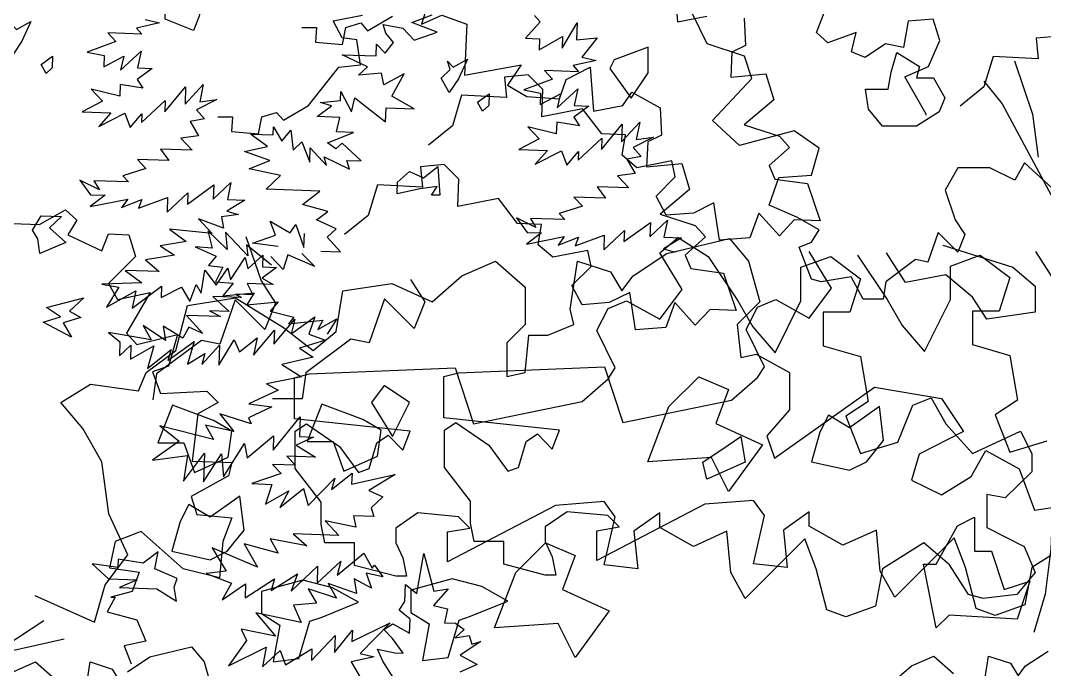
# Model space of a CAD drawing. Header units: inches. Extents: x -11 to 128, y 7 to 56.
# Drawn here: x 64.7504 to 65.1789, y 22.3864 to 22.6578 of the extents above; entities that cross this region are included whole.
import ezdxf

# ---------------------------------------------------------------- set-up
doc = ezdxf.new("R2010")
doc.units = ezdxf.units.IN
doc.header["$MEASUREMENT"] = 0
doc.layers.add('CAY', color=94, linetype='Continuous')
doc.layers.add('CAY-3', color=61, linetype='Continuous')
picture_1 = doc.add_image_def('image1.jpg', size_in_pixel=(1680, 1093))

# ---------------------------------------------------------------- blocks, each defined once
blk = doc.blocks.new('A$C76451831')
at = {"layer": 'CAY'}
for p, q in [((2426.57, 1879.34), (2445.4, 1886.39)), ((2540.99, 1885.77), (2546.23, 1880.15)), ((2402.2, 1869.31), (2399.77, 1877.55)), ((2399.77, 1877.55), (2418.24, 1874.19)), ((2418.24, 1874.19), (2428.72, 1862.94)), ((2450.28, 1870.35), (2426.57, 1879.34)), ((2546.23, 1880.15), (2532.55, 1864.76)), ((2566.67, 1855.41), (2580.63, 1878.94)), ((2580.63, 1878.94), (2580.08, 1863.1)), ((2409.61, 1860.89), (2402.2, 1869.31)), ((2428.72, 1862.94), (2450.28, 1870.35)), ((2532.55, 1864.76), (2545.68, 1864.3)), ((2545.31, 1853.88), (2567.05, 1866.27)), ((2545.68, 1864.3), (2545.31, 1853.88)), ((2567.05, 1866.27), (2566.67, 1855.41)), ((2580.08, 1863.1), (2599.18, 1865.15)), ((2599.18, 1865.15), (2584.95, 1847.06)), ((2393.31, 1848.31), (2393.69, 1859.18)), ((2393.69, 1859.18), (2401.56, 1850.74)), ((2401.56, 1850.74), (2409.61, 1860.89)), ((2361.63, 1849.42), (2393.31, 1848.31)), ((2385.26, 1838.17), (2361.63, 1849.42)), ((2598.44, 1843.87), (2576.97, 1839.18)), ((2584.95, 1847.06), (2598.44, 1843.87)), ((2376.83, 1830.3), (2385.26, 1838.17)), ((2581.76, 1833.57), (2550.08, 1834.68)), ((2550.08, 1834.68), (2557.51, 1826.71)), ((2576.97, 1839.18), (2581.76, 1833.57)), ((2398.19, 1832.28), (2376.83, 1830.3)), ((2400.53, 1821.31), (2398.19, 1832.28)), ((2419.46, 1831.53), (2400.53, 1821.31)), ((2407.86, 1810.63), (2419.46, 1831.53)), ((2557.51, 1826.71), (2530.88, 1816.76)), ((2360.15, 1806.86), (2360.43, 1815.01)), ((2360.43, 1815.01), (2370.19, 1796.08)), ((2530.88, 1816.76), (2546.62, 1813.49)), ((2562.01, 1799.81), (2581.21, 1817.72)), ((2581.21, 1817.72), (2577.94, 1801.97)), ((2341.5, 1804.79), (2360.15, 1806.86)), ((2351.81, 1801.71), (2341.5, 1804.79)), ((2370.19, 1796.08), (2373.37, 1809.12)), ((2373.37, 1809.12), (2402.04, 1786.81)), ((2428.75, 1799.02), (2407.86, 1810.63)), ((2546.62, 1813.49), (2546.26, 1803.08)), ((2546.26, 1803.08), (2565.18, 1812.84)), ((2565.18, 1812.84), (2562.01, 1799.81)), ((2338.32, 1791.75), (2351.81, 1801.71)), ((2402.04, 1786.81), (2402.5, 1799.94)), ((2402.5, 1799.94), (2428.75, 1799.02)), ((2591.52, 1801.5), (2577.56, 1791.1)), ((2577.94, 1801.97), (2591.52, 1801.5)), ((2359.59, 1791.01), (2338.32, 1791.75)), ((2356.4, 1777.52), (2359.59, 1791.01)), ((2561.55, 1786.68), (2561.17, 1775.81)), ((2582.72, 1783.22), (2561.55, 1786.68)), ((2577.56, 1791.1), (2582.72, 1783.22)), ((2622.08, 1768.24), (2639.04, 1786.69)), ((2639.04, 1786.69), (2635.75, 1770.49)), ((2297.39, 1774.6), (2297.66, 1782.29)), ((2297.66, 1782.29), (2305.35, 1768.88)), ((2305.35, 1768.88), (2313.86, 1779.01)), ((2313.86, 1779.01), (2315.93, 1760.35)), ((2347.89, 1767.39), (2372.24, 1776.97)), ((2372.24, 1776.97), (2356.4, 1777.52)), ((2561.17, 1775.81), (2534.65, 1782.18)), ((2534.65, 1782.18), (2545.14, 1770.93)), ((2603.25, 1761.19), (2622.65, 1784.54)), ((2622.65, 1784.54), (2622.08, 1768.24)), ((2292.03, 1763.9), (2276.12, 1775.34)), ((2276.12, 1775.34), (2297.39, 1774.6)), ((2315.93, 1760.35), (2323.91, 1768.23)), ((2323.91, 1768.23), (2331.4, 1749.38)), ((2355.85, 1761.67), (2347.89, 1767.39)), ((2361.47, 1766.92), (2355.85, 1761.67)), ((2379.47, 1750.42), (2361.47, 1766.92)), ((2545.14, 1770.93), (2526.22, 1761.16)), ((2581.6, 1751.07), (2603.62, 1771.61)), ((2603.62, 1771.61), (2603.25, 1761.19)), ((2651.69, 1772.65), (2632.77, 1762.88)), ((2635.75, 1770.49), (2651.69, 1772.65)), ((2270.57, 1759.21), (2292.03, 1763.9)), ((2294.29, 1750.68), (2270.57, 1759.21)), ((2331.4, 1749.38), (2331.86, 1762.51)), ((2331.86, 1762.51), (2347.15, 1746.11)), ((2526.22, 1761.16), (2552.92, 1760.23)), ((2552.92, 1760.23), (2541.6, 1747.48)), ((2541.6, 1747.48), (2566.05, 1759.77)), ((2566.05, 1759.77), (2571.02, 1746.45)), ((2571.02, 1746.45), (2581.89, 1759.22)), ((2581.89, 1759.22), (2581.6, 1751.07)), ((2632.77, 1762.88), (2640.18, 1754.46)), ((2275, 1743.19), (2294.29, 1750.68)), ((2347.15, 1746.11), (2344.72, 1754.36)), ((2344.72, 1754.36), (2368.33, 1742.65)), ((2365.9, 1750.9), (2379.47, 1750.42)), ((2368.33, 1742.65), (2365.9, 1750.9)), ((2640.18, 1754.46), (2626.96, 1752.21)), ((2626.96, 1752.21), (2634.64, 1738.79)), ((2304.23, 1736.73), (2275, 1743.19)), ((2634.64, 1738.79), (2618.26, 1736.64)), ((2290.64, 1724.06), (2304.23, 1736.73)), ((2618.26, 1736.64), (2628.74, 1725.4)), ((2340.88, 1722.3), (2290.64, 1724.06)), ((2324.58, 1709.73), (2340.88, 1722.3)), ((2628.74, 1725.4), (2599.32, 1726.42)), ((2599.32, 1726.42), (2607.1, 1715.73)), ((2348.38, 1703.45), (2324.58, 1709.73)), ((2577.68, 1716.75), (2585.55, 1708.32)), ((2607.1, 1715.73), (2577.68, 1716.75)), ((2337.68, 1695.67), (2348.38, 1703.45)), ((2585.55, 1708.32), (2564.01, 1701.36)), ((2564.01, 1701.36), (2569.25, 1695.74)), ((2294.59, 1694.45), (2313.24, 1683.37)), ((2299.57, 1681.13), (2294.59, 1694.45)), ((2313.24, 1683.37), (2318.5, 1691.35)), ((2318.5, 1691.35), (2325.91, 1669.79)), ((2355.97, 1687.32), (2337.68, 1695.67)), ((2523.99, 1697.32), (2533.94, 1683.83)), ((2542.26, 1688.52), (2523.99, 1697.32)), ((2569.25, 1695.74), (2537.11, 1696.86)), ((2537.11, 1696.86), (2542.26, 1688.52)), ((2624.27, 1675.23), (2648.9, 1692.96)), ((2648.45, 1679.83), (2664.84, 1695.12)), ((2648.9, 1692.96), (2648.45, 1679.83)), ((2664.84, 1695.12), (2661.57, 1679.37)), ((2236.31, 1685.23), (2240.6, 1669.26)), ((2254.38, 1667.88), (2236.31, 1685.23)), ((2252.8, 1684.11), (2254.38, 1667.88)), ((2273.61, 1662.02), (2252.8, 1684.11)), ((2278.01, 1673.72), (2299.57, 1681.13)), ((2325.91, 1669.79), (2326.36, 1682.92)), ((2347.54, 1679.46), (2355.97, 1687.32)), ((2547.52, 1683.35), (2533.56, 1672.96)), ((2533.56, 1672.96), (2568.69, 1679.89)), ((2533.94, 1683.83), (2547.52, 1683.35)), ((2568.69, 1679.89), (2562.98, 1671.93)), ((2578.82, 1671.38), (2605.9, 1681.31)), ((2605.43, 1667.73), (2624.63, 1685.65)), ((2605.9, 1681.31), (2605.43, 1667.73)), ((2624.63, 1685.65), (2624.27, 1675.23)), ((2224.56, 1670.43), (2244.05, 1661.86)), ((2240.6, 1669.26), (2224.56, 1670.43)), ((2272.6, 1672.39), (2273.61, 1662.02)), ((2295.85, 1653.27), (2272.6, 1672.39)), ((2301.92, 1670.62), (2278.01, 1673.72)), ((2360.21, 1665.87), (2347.54, 1679.46)), ((2562.98, 1671.93), (2581.82, 1679.44)), ((2581.82, 1679.44), (2578.82, 1671.38)), ((2677.86, 1678.8), (2661.19, 1668.5)), ((2661.57, 1679.37), (2677.86, 1678.8)), ((2664.25, 1664.12), (2722.62, 1678.28)), ((2722.62, 1678.28), (2740.31, 1657.04)), ((2244.05, 1661.86), (2237.18, 1653)), ((2306.71, 1649.32), (2295.06, 1661.39)), ((2310.84, 1662.93), (2306.71, 1649.32)), ((2336, 1652.18), (2310.84, 1662.93)), ((2323.91, 1664.2), (2336, 1652.18)), ((2341.65, 1666.52), (2360.21, 1665.87)), ((2633, 1643.47), (2664.25, 1664.12)), ((2661.19, 1668.5), (2671.96, 1665.41)), ((2237.18, 1653), (2250.52, 1651.57)), ((2250.52, 1651.57), (2243.68, 1637.7)), ((2473.21, 1643.47), (2504.46, 1657.04)), ((2504.46, 1657.04), (2532.18, 1632.86)), ((2574.04, 1612.21), (2581.11, 1657.04)), ((2581.11, 1657.04), (2611.77, 1647.01)), ((2740.31, 1657.04), (2750.93, 1619.29)), ((2445.5, 1619.29), (2473.21, 1643.47)), ((2611.77, 1647.01), (2622.39, 1629.32)), ((2622.39, 1629.32), (2633, 1643.47)), ((2243.68, 1637.7), (2260.17, 1636.58)), ((2260.17, 1636.58), (2250.41, 1624.7)), ((2362.36, 1629.32), (2407.77, 1636.4)), ((2407.77, 1636.4), (2445.5, 1619.29)), ((2532.18, 1632.86), (2532.18, 1598.05)), ((2217.32, 1615.75), (2262.13, 1622.83)), ((2250.41, 1624.7), (2279.71, 1627.56)), ((2262.13, 1622.83), (2306.94, 1595.11)), ((2279.71, 1627.56), (2272.61, 1616.4)), ((2355.88, 1591.57), (2362.36, 1629.32)), ((2206.7, 1573.87), (2217.32, 1615.75)), ((2272.61, 1616.4), (2301.91, 1619.26)), ((2301.91, 1619.26), (2294.59, 1610.35)), ((2750.93, 1619.29), (2729.7, 1598.05)), ((2294.59, 1610.35), (2316.52, 1604.76)), ((2316.52, 1604.76), (2311.64, 1598.82)), ((2577.58, 1598.05), (2574.04, 1612.21)), ((2306.94, 1595.11), (2334.65, 1573.87)), ((2311.64, 1598.82), (2343.64, 1601.95)), ((2339.03, 1593.3), (2356.71, 1603.22)), ((2343.64, 1601.95), (2339.03, 1593.3)), ((2356.71, 1603.22), (2347.62, 1589.13)), ((2532.18, 1598.05), (2515.08, 1580.95)), ((2553.4, 1588.03), (2577.58, 1598.05)), ((2729.7, 1598.05), (2733.24, 1567.38)), ((2334.65, 1573.87), (2355.88, 1591.57)), ((2532.18, 1553.22), (2535.71, 1588.03)), ((2535.71, 1588.03), (2553.4, 1588.03)), ((2515.08, 1580.95), (2515.08, 1549.69)), ((2178.99, 1553.22), (2206.7, 1573.87)), ((2733.24, 1567.38), (2747.39, 1570.33)), ((2747.39, 1570.33), (2778.64, 1553.22)), ((2171.92, 1536.12), (2178.99, 1553.22)), ((2515.08, 1549.69), (2532.18, 1553.22)), ((2778.64, 1553.22), (2778.64, 1518.42)), ((2099.39, 1525.5), (2127.11, 1542.61)), ((2127.11, 1542.61), (2171.92, 1536.12)), ((2764.49, 1473.59), (2857.65, 1539.66)), ((2857.65, 1539.66), (2920.15, 1529.04)), ((2920.15, 1529.04), (2940.78, 1498.37)), ((2120.03, 1501.32), (2099.39, 1525.5)), ((2778.64, 1518.42), (2757.41, 1494.24)), ((2137.72, 1470.05), (2120.03, 1501.32)), ((2757.41, 1494.24), (2764.49, 1473.59)), ((2940.78, 1498.37), (2899.51, 1477.13)), ((2947.86, 1456.49), (2961.42, 1480.67)), ((2961.42, 1480.67), (2992.67, 1463.57)), ((2144.2, 1421.69), (2137.72, 1470.05)), ((2899.51, 1477.13), (2892.43, 1452.95)), ((2992.67, 1463.57), (3006.82, 1425.22)), ((2892.43, 1452.95), (2920.15, 1439.38)), ((2920.15, 1439.38), (2947.86, 1456.49)), ((3006.82, 1425.22), (3055.17, 1432.3)), ((2161.89, 1383.34), (2144.2, 1421.69)), ((2140.67, 1355.62), (2161.89, 1383.34)), ((2130.64, 1320.82), (2140.67, 1355.62)), ((2075.22, 1345.59), (2130.64, 1320.82)), ((5942.98, 1269.38), (5949.73, 1306.77)), ((5949.73, 1306.77), (5958.92, 1271.55)), ((5931.85, 1262.06), (5932.41, 1277.91)), ((5932.41, 1277.91), (5942.98, 1269.38)), ((5972.14, 1273.8), (5958.46, 1258.41)), ((5958.92, 1271.55), (5972.14, 1273.8)), ((5926.59, 1254.09), (5931.85, 1262.06)), ((5936.72, 1245.57), (5926.59, 1254.09)), ((5958.46, 1258.41), (5971.49, 1255.24)), ((5971.49, 1255.24), (5968.77, 1242.19)), ((5912.36, 1236), (5920.7, 1241.15)), ((5920.7, 1241.15), (5936.26, 1232.44)), ((5936.26, 1232.44), (5936.72, 1245.57)), ((5968.77, 1242.19), (5979.18, 1241.82)), ((5979.18, 1241.82), (5987.14, 1236.11)), ((5920.23, 1227.56), (5912.36, 1236)), ((5987.14, 1236.11), (5978.71, 1228.24)), ((5930.18, 1214.07), (5920.23, 1227.56)), ((5978.71, 1228.24), (5991.93, 1230.5)), ((6002.6, 1224.69), (5983.58, 1212.2)), ((5991.93, 1230.5), (5994.36, 1222.25)), ((5994.36, 1222.25), (6002.6, 1224.69)), ((5906.28, 1217.62), (5922.48, 1214.34)), ((5911.34, 1206.57), (5906.28, 1217.62)), ((5922.48, 1214.34), (5930.18, 1214.07)), ((5983.58, 1212.2), (5999.14, 1203.5)), ((5921.65, 1190.34), (5911.34, 1206.57)), ((5999.14, 1203.5), (5983.03, 1196.36)), ((5533.78, 868.8), (5547.26, 865.61)), ((5547.26, 865.61), (5525.8, 860.92)), ((5525.8, 860.92), (5530.59, 855.31)), ((5498.9, 856.42), (5506.33, 848.45)), ((5530.59, 855.31), (5498.9, 856.42)), ((5506.33, 848.45), (5479.7, 838.5)), ((5479.7, 838.5), (5495.44, 835.23)), ((5495.44, 835.23), (5495.08, 824.82)), ((5495.08, 824.82), (5514, 834.58)), ((5510.83, 821.55), (5530.03, 839.46)), ((5514, 834.58), (5510.83, 821.55)), ((5530.03, 839.46), (5526.76, 823.71)), ((5540.34, 823.24), (5526.38, 812.84)), ((5526.76, 823.71), (5540.34, 823.24)), ((5526.38, 812.84), (5531.55, 804.96)), ((5509.99, 797.55), (5483.48, 803.92)), ((5483.48, 803.92), (5493.96, 792.67)), ((5510.37, 808.42), (5509.99, 797.55)), ((5531.55, 804.96), (5510.37, 808.42)), ((5552.08, 782.93), (5571.47, 806.28)), ((5570.9, 789.98), (5587.86, 808.43)), ((5571.47, 806.28), (5570.9, 789.98)), ((5587.86, 808.43), (5584.57, 792.23)), ((5493.96, 792.67), (5475.04, 782.9)), ((5530.42, 772.81), (5552.44, 793.35)), ((5552.44, 793.35), (5552.08, 782.93)), ((5600.51, 794.39), (5581.59, 784.62)), ((5584.57, 792.23), (5600.51, 794.39)), ((5475.04, 782.9), (5501.74, 781.97)), ((5581.59, 784.62), (5589, 776.2)), ((5501.74, 781.97), (5490.42, 769.22)), ((5490.42, 769.22), (5514.87, 781.51)), ((5514.87, 781.51), (5519.84, 768.19)), ((5519.84, 768.19), (5530.71, 780.96)), ((5530.71, 780.96), (5530.42, 772.81)), ((5589, 776.2), (5575.78, 773.95)), ((5575.78, 773.95), (5583.47, 760.53)), ((5583.47, 760.53), (5567.08, 758.38)), ((5567.08, 758.38), (5577.56, 747.14)), ((5577.56, 747.14), (5548.14, 748.16)), ((5548.14, 748.16), (5555.93, 737.47)), ((5526.51, 738.49), (5534.37, 730.06)), ((5555.93, 737.47), (5526.51, 738.49)), ((5534.37, 730.06), (5512.83, 723.1)), ((5472.81, 719.06), (5482.76, 705.57)), ((5491.08, 710.26), (5472.81, 719.06)), ((5518.07, 717.48), (5485.93, 718.6)), ((5485.93, 718.6), (5491.08, 710.26)), ((5512.83, 723.1), (5518.07, 717.48)), ((5597.27, 701.57), (5613.66, 716.86)), ((5613.66, 716.86), (5610.39, 701.11)), ((5554.25, 689.47), (5573.45, 707.39)), ((5573.09, 696.97), (5597.73, 714.7)), ((5573.45, 707.39), (5573.09, 696.97)), ((5597.73, 714.7), (5597.27, 701.57)), ((5496.34, 705.09), (5482.38, 694.7)), ((5482.38, 694.7), (5517.52, 701.63)), ((5482.76, 705.57), (5496.34, 705.09)), ((5517.52, 701.63), (5511.8, 693.67)), ((5511.8, 693.67), (5530.64, 701.17)), ((5527.64, 693.12), (5554.72, 703.05)), ((5530.64, 701.17), (5527.64, 693.12)), ((5554.72, 703.05), (5554.25, 689.47)), ((5626.69, 700.54), (5610.01, 690.24)), ((5610.39, 701.11), (5626.69, 700.54)), ((5610.01, 690.24), (5620.78, 687.15)), ((5606.74, 674.49), (5583.48, 683.01)), ((5583.48, 683.01), (5596.14, 669.42)), ((5620.78, 687.15), (5604.85, 684.98)), ((5604.85, 684.98), (5606.74, 674.49)), ((5596.14, 669.42), (5556.41, 673.53)), ((5556.41, 673.53), (5571.87, 662.11)), ((5571.87, 662.11), (5547.71, 657.97)), ((5561, 649.34), (5534.11, 644.84)), ((5547.71, 657.97), (5561, 649.34)), ((5629.44, 636.52), (5643.47, 649.18)), ((5643.47, 649.18), (5643.09, 638.31)), ((5534.11, 644.84), (5546.87, 633.97)), ((5613.22, 626.21), (5627.08, 647.03)), ((5627.08, 647.03), (5629.44, 636.52)), ((5515.19, 635.07), (5530.65, 623.65)), ((5546.87, 633.97), (5515.19, 635.07)), ((5586.05, 614.01), (5589.51, 635.2)), ((5589.51, 635.2), (5599.9, 621.24)), ((5599.9, 621.24), (5610.88, 637.17)), ((5610.88, 637.17), (5613.22, 626.21)), ((5656.22, 637.86), (5642.73, 627.9)), ((5643.09, 638.31), (5656.22, 637.86)), ((5530.65, 623.65), (5493.44, 622.23)), ((5493.44, 622.23), (5509.21, 619.42)), ((5575.36, 606.23), (5581.34, 621.88)), ((5581.34, 621.88), (5586.05, 614.01)), ((5628.96, 622.94), (5634.03, 612.34)), ((5652.95, 622.1), (5628.96, 622.94)), ((5642.73, 627.9), (5652.95, 622.1)), ((5509.21, 619.42), (5497.68, 600.78)), ((5497.68, 600.78), (5524.95, 616.15)), ((5521.67, 599.94), (5549.11, 620.29)), ((5524.95, 616.15), (5521.67, 599.94)), ((5549.11, 620.29), (5548.75, 609.88)), ((5548.75, 609.88), (5567.67, 619.64)), ((5567.67, 619.64), (5575.36, 606.23)), ((5596.82, 610.92), (5612.19, 596.78)), ((5623.52, 609.98), (5596.82, 610.92)), ((5618.19, 612.89), (5623.52, 609.98)), ((5634.03, 612.34), (5618.19, 612.89)), ((5603.87, 592.08), (5572.18, 593.19)), ((5572.18, 593.19), (5587.46, 576.34)), ((5612.19, 596.78), (5593.63, 597.43)), ((5593.63, 597.43), (5603.87, 592.08)), ((5552.79, 569.84), (5531.98, 583.71)), ((5531.98, 583.71), (5539.21, 570.31)), ((5568.73, 572), (5550.53, 583.07)), ((5550.53, 583.07), (5552.79, 569.84)), ((5653.72, 566.32), (5673.11, 589.67)), ((5669.92, 576.18), (5691.77, 591.73)), ((5673.11, 589.67), (5669.92, 576.18)), ((5691.77, 591.73), (5686.22, 575.61)), ((5499.57, 577.14), (5510.15, 568.61)), ((5539.21, 570.31), (5499.57, 577.14)), ((5574.52, 582.23), (5568.73, 572)), ((5587.46, 576.34), (5574.52, 582.23)), ((5634.78, 556.1), (5654.18, 579.45)), ((5654.18, 579.45), (5653.72, 566.32)), ((5686.22, 575.61), (5701.88, 570.07)), ((5510.15, 568.61), (5509.69, 555.48)), ((5509.69, 555.48), (5520.47, 565.53)), ((5520.47, 565.53), (5520.01, 552.4)), ((5520.01, 552.4), (5541.74, 564.79)), ((5541.74, 564.79), (5536.02, 543.68)), ((5554.86, 551.18), (5579.49, 568.91)), ((5579.49, 568.91), (5573.32, 547.82)), ((5586.44, 547.36), (5602.93, 565.37)), ((5602.29, 546.81), (5616.7, 570.33)), ((5602.93, 565.37), (5602.29, 546.81)), ((5616.7, 570.33), (5621.75, 559.27)), ((5621.75, 559.27), (5638.07, 572.3)), ((5638.07, 572.3), (5634.78, 556.1)), ((5701.88, 570.07), (5677.61, 562.76)), ((5536.02, 543.68), (5557.94, 561.5)), ((5557.94, 561.5), (5554.86, 551.18)), ((5573.32, 547.82), (5589.52, 557.68)), ((5589.52, 557.68), (5586.44, 547.36)), ((5690.45, 554.15), (5661.22, 547.47)), ((5677.61, 562.76), (5690.45, 554.15)), ((5661.22, 547.47), (5679.4, 535.95)), ((5679.4, 535.95), (5646.99, 529.38)), ((5683.65, 539.8), (5680.11, 515.62)), ((5646.99, 529.38), (5657.66, 523.56)), ((5657.66, 523.56), (5630.49, 510.91)), ((5680.11, 515.62), (5652.4, 515.62)), ((5651.68, 507.91), (5630.03, 497.78)), ((5630.49, 510.91), (5651.68, 507.91)), ((5632.55, 492.25), (5603.42, 501.43)), ((5603.42, 501.43), (5616.44, 485.11)), ((5630.03, 497.78), (5632.55, 492.25)), ((5652.99, 467.51), (5678.1, 498.82)), ((5678.1, 498.82), (5677.45, 480.26)), ((5597.6, 477.61), (5547.29, 490.25)), ((5547.29, 490.25), (5565.37, 476.01)), ((5589.92, 491.02), (5597.6, 477.61)), ((5616.44, 485.11), (5589.92, 491.02)), ((5628.73, 460.65), (5653.46, 481.1)), ((5653.46, 481.1), (5652.99, 467.51)), ((5690.58, 479.8), (5674.45, 472.2)), ((5677.45, 480.26), (5690.58, 479.8)), ((5565.37, 476.01), (5540.74, 458.29)), ((5606.81, 442.83), (5626.47, 473.88)), ((5626.47, 473.88), (5628.73, 460.65)), ((5674.45, 472.2), (5692.64, 461.14)), ((5540.74, 458.29), (5573.06, 462.6)), ((5569.51, 438.7), (5589, 464.76)), ((5573.06, 462.6), (5569.51, 438.7)), ((5589, 464.76), (5588.07, 438.05)), ((5588.07, 438.05), (5604.84, 464.21)), ((5604.84, 464.21), (5606.81, 442.83)), ((5665.94, 462.08), (5673.8, 453.64)), ((5692.64, 461.14), (5665.94, 462.08)), ((5652.53, 454.38), (5660.39, 445.95)), ((5673.8, 453.64), (5652.53, 454.38)), ((5660.39, 445.95), (5633.33, 436.47)), ((5685.63, 416.05), (5710.54, 441.48)), ((5707.46, 431.16), (5726.57, 446.36)), ((5710.54, 441.48), (5707.46, 431.16)), ((5726.57, 446.36), (5726.2, 435.94)), ((5726.2, 435.94), (5766.85, 444.95)), ((5766.85, 444.95), (5742.31, 429.94)), ((5633.33, 436.47), (5651.88, 435.82)), ((5651.88, 435.82), (5645.8, 417.45)), ((5645.8, 417.45), (5667.53, 429.83)), ((5659.29, 414.25), (5681.21, 432.08)), ((5667.53, 429.83), (5659.29, 414.25)), ((5681.21, 432.08), (5685.63, 416.05)), ((5742.31, 429.94), (5755.24, 424.05)), ((5755.24, 424.05), (5744.47, 414)), ((5744.47, 414), (5746.9, 405.75)), ((5701.45, 401.9), (5714.12, 388.31)), ((5730.24, 395.91), (5701.45, 401.9)), ((5746.9, 405.75), (5727.89, 406.42)), ((5727.89, 406.42), (5730.24, 395.91)), ((5650.11, 385.11), (5657.8, 371.69)), ((5684.32, 378.47), (5650.11, 385.11)), ((5714.12, 388.31), (5671.57, 389.8)), ((5671.57, 389.8), (5684.32, 378.47)), ((5596.34, 376.56), (5609.18, 354.8)), ((5638.32, 358.77), (5596.34, 376.56)), ((5625.93, 380.51), (5638.32, 358.77)), ((5657.8, 371.69), (5625.93, 380.51)), ((5693.98, 343.68), (5715.99, 364.22)), ((5712.82, 351.18), (5737.55, 371.63)), ((5715.99, 364.22), (5712.82, 351.18)), ((5737.55, 371.63), (5745.22, 357.76)), ((5609.18, 354.8), (5590.52, 352.74)), ((5669.71, 336.37), (5694.53, 359.53)), ((5694.53, 359.53), (5693.98, 343.68)), ((5745.22, 357.76), (5747.58, 360.4)), ((5747.58, 360.4), (5755.36, 349.7)), ((5590.52, 352.74), (5614.23, 343.75)), ((5614.23, 343.75), (5605.53, 328.18)), ((5626.89, 330.16), (5654.25, 347.79)), ((5651.15, 337.02), (5675.71, 352.48)), ((5654.25, 347.79), (5651.15, 337.02)), ((5675.71, 352.48), (5669.71, 336.37)), ((5744.58, 339.2), (5728.57, 347.91)), ((5728.57, 347.91), (5730.81, 334.24)), ((5755.36, 349.7), (5739.62, 352.97)), ((5739.62, 352.97), (5744.58, 339.2)), ((5605.53, 328.18), (5627.35, 343.29)), ((5627.35, 343.29), (5626.89, 330.16)), ((5712.08, 329.9), (5685.64, 338.53)), ((5685.64, 338.53), (5693.33, 325.12)), ((5730.81, 334.24), (5704.39, 343.32)), ((5704.39, 343.32), (5712.08, 329.9)), ((5693.33, 325.12), (5671.96, 323.14)), ((5636.83, 316.21), (5655.1, 294.27)), ((5679.1, 307.03), (5636.83, 316.21)), ((5671.96, 323.14), (5679.1, 307.03)), ((5726.53, 289.51), (5762.02, 306.85)), ((5762.02, 306.85), (5734.29, 278.35)), ((5623.15, 300.82), (5628.22, 290.22)), ((5655.1, 294.27), (5623.15, 300.82)), ((5710.31, 279.19), (5726.89, 299.92)), ((5726.89, 299.92), (5726.53, 289.51)), ((5628.22, 290.22), (5611.54, 266.77)), ((5688.75, 271.78), (5710.86, 295.04)), ((5710.86, 295.04), (5710.31, 279.19)), ((5611.54, 266.77), (5646.58, 284.14)), ((5646.58, 284.14), (5643.22, 265.67)), ((5643.22, 265.67), (5659.62, 280.96)), ((5659.62, 280.96), (5664.59, 267.64)), ((5664.59, 267.64), (5689.13, 282.65)), ((5689.13, 282.65), (5688.75, 271.78)), ((5734.29, 278.35), (5747.32, 275.18)), ((5747.32, 275.18), (5725.86, 270.49)), ((5725.86, 270.49), (5733.55, 257.07))]:
    blk.add_line(p, q, dxfattribs=at)
for points in [[(2453.77, 1827.61), (2462.2, 1835.48), (2459.75, 1843.27), (2464.99, 1837.65), (2478.4, 1845.34), (2470.06, 1827.05), (2461.46, 1814.2)], [(2452.67, 1718.4), (2444.98, 1718.67), (2450.24, 1726.64), (2434.31, 1724.48), (2412.84, 1719.79), (2413.22, 1730.66), (2424.45, 1740.69), (2437.38, 1734.8), (2450.89, 1745.21)], [(2424.51, 1525.4), (2400.76, 1541.24), (2388.88, 1525.4), (2408.68, 1493.71)], [(2721.43, 1485.79), (2733.31, 1493.71), (2737.27, 1469.95), (2701.64, 1454.11), (2697.68, 1469.95)], [(2270.12, 1406.58), (2266.16, 1438.27), (2238.45, 1418.46), (2218.65, 1430.34), (2210.73, 1414.5), (2202.82, 1386.78), (2238.45, 1378.86), (2254.28, 1386.78)], [(2935.21, 1410.54), (2951.05, 1418.46), (2951.05, 1386.78), (2966.88, 1386.78), (2978.76, 1351.13), (3002.51, 1359.06), (2990.64, 1323.41), (2927.29, 1327.37), (2915.42, 1315.49), (2903.54, 1374.9), (2915.42, 1374.9)], [(2523.49, 1366.98), (2551.2, 1394.7), (2578.91, 1382.82), (2567.03, 1351.13), (2610.58, 1331.33), (2578.91, 1287.77), (2563.08, 1319.45), (2503.69, 1315.49)], [(5552.38, 869.17), (5552.38, 892.93), (5568.21, 887.65), (5589.33, 900.85), (5584.05, 871.81), (5578.77, 858.61)], [(5402.59, 849.35), (5411.02, 857.22), (5408.57, 865.01), (5413.82, 859.39), (5427.23, 867.08), (5418.88, 848.78), (5410.28, 835.94)], [(5433.75, 664.66), (5428.59, 672.55), (5436.76, 685.87), (5455.77, 685.2), (5444.52, 674.72), (5459.91, 661.03), (5435.54, 651)], [(5441.93, 600.46), (5476.69, 609.67), (5463.11, 597), (5473.78, 591.19), (5457.3, 586.32), (5464.99, 572.91), (5438.74, 586.97), (5454.77, 591.85)], [(5560.63, 340.18), (5563.63, 348.23), (5542.64, 357.13), (5545.91, 372.88), (5531.95, 362.49), (5508.51, 366.03), (5508.25, 358.33), (5484.35, 361.88), (5499.72, 347.75), (5526.42, 346.81), (5509.86, 339.69), (5544.71, 338.47), (5562.89, 326.95)]]:
    blk.add_lwpolyline(points, close=True, dxfattribs=at)
for points in [[(2492.57, 1796.79), (2487.87, 1805.12), (2498.57, 1812.9), (2498.19, 1802.04), (2492.57, 1796.79)], [(5565.98, 1614.19), (5591.29, 1613.13), (5615.55, 1626.84), (5626.1, 1617.35), (5617.66, 1603.64), (5649.3, 1588.87), (5655.63, 1604.69), (5674.61, 1603.64), (5680.94, 1583.6), (5655.63, 1558.29), (5664.07, 1543.52), (5694.65, 1549.85), (5672.5, 1511.88), (5682, 1501.33), (5719.96, 1510.83), (5711.53, 1481.3), (5696.76, 1476.02), (5704.14, 1455.98), (5747.39, 1458.09), (5757.93, 1447.55), (5738.95, 1437), (5733.67, 1392.7), (5770.59, 1391.65), (5767.42, 1378.99), (5732.62, 1360.01), (5737.89, 1343.13), (5770.59, 1339.97), (5762.15, 1317.82), (5758.99, 1284.07), (5725.24, 1292.51), (5686.21, 1327.31), (5661.96, 1317.82), (5656.68, 1293.56), (5684.1, 1289.34), (5677.78, 1271.41), (5657.74, 1266.14), (5661.96, 1266.14), (5654.57, 1252.43), (5682, 1245.05), (5690.43, 1225.01), (5670.39, 1220.79), (5676.72, 1203.91)], [(2054.94, 1274.61), (2075.78, 1283.65), (2094.25, 1267.53)], [(2122.16, 1253.76), (2126.88, 1283.65), (2147.32, 1276.97), (2154.39, 1265.17)], [(2161.47, 1274.61), (2182.3, 1288.37), (2221.22, 1297.81), (2233.01, 1283.65), (2240.09, 1258.48)], [(5595.51, 1243.99), (5547, 1212.35)], [(5614.5, 1227.12), (5549.1, 1212.35)], [(845.32, 697.58), (823.18, 695.47), (825.29, 676.48), (783.1, 678.59), (774.66, 650.12), (752.51, 632.19)], [(5441.39, 818.53), (5436.7, 826.86), (5447.39, 834.64), (5447.01, 823.78), (5441.39, 818.53)], [(720.87, 623.75), (720.87, 624.8), (700.83, 659.61), (722.98, 669.1), (733.53, 693.36), (727.2, 713.4), (704, 711.29), (699.78, 687.03), (682.9, 690.19), (663.92, 677.54), (651.26, 682.81), (655.48, 700.74), (629.11, 691.25), (618.57, 700.74), (634.39, 741.87)], [(803.14, 674.37), (820.01, 624.8), (825.29, 584.73)], [(774.66, 655.39), (791.54, 634.3), (850.6, 524.61), (847.43, 444.45), (842.16, 343.2), (836.89, 219.8), (831.61, 177.62), (821.07, 141.76)]]:
    blk.add_lwpolyline(points, dxfattribs=at)
at = {"layer": 'CAY-3'}
for p, q in [((6173.4, 618.5), (6152.76, 652.71)), ((6197.57, 649.17), (6225.29, 607.88)), ((6284.25, 639.15), (6311.96, 649.17)), ((6311.96, 649.17), (6339.67, 628.53)), ((6381.54, 624.99), (6363.85, 652.71)), ((6284.25, 607.88), (6284.25, 639.15)), ((5780.93, 626.51), (5794.49, 605.87)), ((6339.67, 628.53), (6329.65, 597.26)), ((6152.76, 590.78), (6173.4, 618.5)), ((5756.87, 608.7), (5742.61, 567.53)), ((5766.78, 598.79), (5756.87, 608.7)), ((5794.49, 605.87), (5784.47, 581.1)), ((6104.41, 600.8), (6121.51, 607.88)), ((6121.51, 607.88), (6152.76, 590.78)), ((6225.29, 607.88), (6239.44, 583.7)), ((6260.07, 559.51), (6284.25, 607.88)), ((5784.47, 581.1), (5766.78, 598.79)), ((6093.8, 580.16), (6104.41, 600.8)), ((6304.89, 597.26), (6304.89, 566)), ((6329.65, 597.26), (6304.89, 597.26)), ((6239.44, 583.7), (6260.07, 559.51)), ((6110.9, 545.36), (6093.8, 580.16)), ((5725.51, 571.07), (5683.65, 539.8)), ((5742.61, 567.53), (5725.51, 571.07)), ((6304.89, 566), (6339.67, 555.97)), ((6339.67, 555.97), (6346.75, 514.09)), ((5825.74, 539.8), (5961.93, 545.34)), ((5961.93, 545.34), (5979.03, 493.44)), ((6104.41, 535.33), (6110.9, 545.36)), ((5812.18, 536.27), (5825.74, 539.8)), ((5812.18, 497.92), (5812.18, 536.27)), ((6080.24, 514.09), (6104.41, 535.33)), ((86.67, 510.8), (100.83, 469.51)), ((472.66, 495.71), (489.75, 509.86)), ((489.75, 509.86), (517.47, 492.17)), ((5979.03, 493.44), (6080.24, 514.09)), ((6346.75, 514.09), (6326.11, 500.53)), ((736.22, 502.79), (801.66, 482.14)), ((5920.07, 486.36), (5812.18, 497.92)), ((6326.11, 500.53), (6339.67, 465.73)), ((493.29, 461.49), (472.66, 495.71)), ((517.47, 492.17), (545.18, 450.88)), ((604.14, 482.14), (631.85, 492.17)), ((631.85, 492.17), (659.57, 471.52)), ((701.43, 467.98), (683.74, 495.71)), ((5812.76, 486.36), (5823.37, 493.44)), ((5823.37, 493.44), (5854.03, 472.2)), ((604.14, 450.88), (604.14, 482.14)), ((801.66, 482.14), (822.3, 464.44)), ((5812.76, 451.56), (5812.76, 486.36)), ((5888.82, 475.74), (5899.43, 482.82)), ((5899.43, 482.82), (5912.99, 468.66)), ((5912.99, 468.66), (5920.07, 486.36)), ((100.83, 469.51), (114.39, 448.86)), ((659.57, 471.52), (649.54, 440.26)), ((739.16, 475.06), (701.43, 467.98)), ((763.93, 454.42), (739.16, 475.06)), ((5854.03, 472.2), (5871.72, 448.02)), ((5881.74, 451.56), (5888.82, 475.74)), ((6339.67, 465.73), (6374.46, 476.34)), ((472.66, 433.77), (493.29, 461.49)), ((822.3, 464.44), (822.3, 440.26)), ((76.77, 451.7), (62.5, 410.52)), ((86.67, 441.79), (76.77, 451.7)), ((114.39, 448.86), (104.36, 424.09)), ((424.31, 443.8), (441.41, 450.88)), ((441.41, 450.88), (472.66, 433.77)), ((545.18, 450.88), (559.33, 426.69)), ((579.97, 402.51), (604.14, 450.88)), ((777.49, 433.77), (763.93, 454.42)), ((5836.93, 420.29), (5812.76, 451.56)), ((5871.72, 448.02), (5881.74, 451.56)), ((104.36, 424.09), (86.67, 441.79)), ((413.69, 423.15), (424.31, 443.8)), ((624.78, 440.26), (624.78, 409)), ((649.54, 440.26), (624.78, 440.26)), ((822.3, 440.26), (777.49, 433.77)), ((430.79, 388.35), (413.69, 423.15)), ((559.33, 426.69), (579.97, 402.51)), ((5836.93, 399.65), (5836.93, 420.29)), ((6100.88, 420.9), (6055.48, 417.36)), ((6110.9, 406.74), (6100.88, 420.9)), ((45.4, 414.06), (3.54, 382.8)), ((62.5, 410.52), (45.4, 414.06)), ((6055.48, 417.36), (5954.86, 364.85)), ((624.78, 409), (659.57, 398.97)), ((5927.14, 410.26), (5906.51, 396.11)), ((5964.88, 406.73), (5927.14, 410.26)), ((5975.49, 396.11), (5964.88, 406.73)), ((6100.88, 361.91), (6110.9, 406.74)), ((6152.76, 410.28), (6128.59, 393.17)), ((6152.76, 396.71), (6152.76, 410.28)), ((659.57, 398.97), (666.64, 357.09)), ((5840.47, 382.54), (5836.93, 399.65)), ((5906.51, 396.11), (5906.51, 382.54)), ((5954.86, 392.57), (5975.49, 396.11)), ((5954.86, 364.85), (5954.86, 392.57)), ((6128.59, 393.17), (6132.13, 358.37)), ((6184.01, 379.02), (6152.76, 396.71)), ((6215.26, 393.17), (6184.01, 379.02)), ((6218.8, 354.83), (6215.26, 393.17)), ((3.54, 382.8), (0, 358.62)), ((132.08, 379.26), (145.64, 382.8)), ((145.64, 382.8), (281.82, 388.34)), ((281.82, 388.34), (298.92, 336.43)), ((424.31, 378.32), (430.79, 388.35)), ((5868.18, 382.54), (5840.47, 382.54)), ((5868.18, 361.31), (5868.18, 382.54)), ((5906.51, 382.54), (5912.99, 368.38)), ((6287.79, 386.09), (6263.61, 361.91)), ((6298.4, 358.37), (6287.79, 386.09)), ((6398.63, 382.55), (6360.31, 358.37)), ((132.08, 340.92), (132.08, 379.26)), ((400.13, 357.09), (424.31, 378.32)), ((5912.99, 368.38), (5916.53, 351.28)), ((298.92, 336.43), (400.13, 357.09)), ((666.64, 357.09), (646, 343.52)), ((694.35, 319.34), (708.5, 353.55)), ((708.5, 353.55), (725.6, 360.63)), ((725.6, 360.63), (739.16, 336.44)), ((5906.51, 351.28), (5868.18, 361.31)), ((6132.13, 358.37), (6100.88, 361.91)), ((6232.36, 330.65), (6218.8, 354.83)), ((6263.61, 361.91), (6232.36, 330.65)), ((6308.42, 320.03), (6298.4, 358.37)), ((6360.31, 358.37), (6353.82, 323.57)), ((5916.53, 351.28), (5906.51, 351.28)), ((239.96, 329.35), (132.08, 340.92)), ((132.65, 329.35), (143.26, 336.43)), ((143.26, 336.43), (173.92, 315.2)), ((646, 343.52), (659.57, 308.72)), ((739.16, 336.44), (763.93, 308.72)), ((132.65, 294.55), (132.65, 329.35)), ((208.71, 318.73), (219.32, 325.81)), ((219.32, 325.81), (232.89, 311.66)), ((232.89, 311.66), (239.96, 329.35)), ((763.93, 308.72), (808.74, 329.37)), ((808.74, 329.37), (819.35, 308.72)), ((173.92, 315.2), (191.61, 291.01)), ((201.64, 294.55), (208.71, 318.73)), ((659.57, 308.72), (694.35, 319.34)), ((6326.11, 313.54), (6308.42, 320.03)), ((6353.82, 323.57), (6326.11, 313.54)), ((819.35, 308.72), (819.35, 291.61)), ((156.82, 263.29), (132.65, 294.55)), ((191.61, 291.01), (201.64, 294.55)), ((819.35, 291.61), (794.59, 267.43)), ((794.59, 267.43), (777.49, 270.38)), ((777.49, 270.38), (777.49, 239.71)), ((156.82, 242.64), (156.82, 263.29)), ((375.37, 260.35), (274.75, 207.84)), ((420.77, 263.89), (375.37, 260.35)), ((430.79, 249.73), (420.77, 263.89)), ((247.04, 253.26), (226.4, 239.1)), ((284.77, 249.72), (247.04, 253.26)), ((295.39, 239.1), (284.77, 249.72)), ((420.77, 204.9), (430.79, 249.73)), ((472.66, 253.27), (448.48, 236.17)), ((472.66, 239.71), (472.66, 253.27)), ((160.36, 225.54), (156.82, 242.64)), ((226.4, 239.1), (226.4, 225.54)), ((274.75, 235.56), (295.39, 239.1)), ((503.91, 222.01), (472.66, 239.71)), ((777.49, 239.71), (812.28, 222.01)), ((274.75, 207.84), (274.75, 235.56)), ((448.48, 236.17), (452.02, 201.37)), ((535.16, 236.17), (503.91, 222.01)), ((538.69, 197.83), (535.16, 236.17)), ((607.68, 229.09), (583.5, 204.9)), ((618.29, 201.37), (607.68, 229.09)), ((188.07, 225.54), (160.36, 225.54)), ((188.07, 204.3), (188.07, 225.54)), ((226.4, 225.54), (232.89, 211.38)), ((718.53, 225.55), (680.2, 201.37)), ((742.7, 204.9), (718.53, 225.55)), ((812.28, 222.01), (822.3, 197.83)), ((232.89, 211.38), (236.42, 194.27)), ((226.4, 194.27), (188.07, 204.3)), ((452.02, 201.37), (420.77, 204.9)), ((583.5, 204.9), (552.25, 173.64)), ((628.32, 163.02), (618.29, 201.37)), ((680.2, 201.37), (673.72, 166.56)), ((760.39, 177.18), (742.7, 204.9)), ((236.42, 194.27), (226.4, 194.27)), ((552.25, 173.64), (538.69, 197.83)), ((822.3, 197.83), (805.2, 177.18)), ((773.95, 173.64), (760.39, 177.18)), ((805.2, 177.18), (773.95, 173.64)), ((646, 156.54), (628.32, 163.02)), ((673.72, 166.56), (646, 156.54))]:
    blk.add_line(p, q, dxfattribs=at)
for points in [[(6385.53, 1186.02), (6404, 1202.14), (6424.83, 1211.19), (6443.31, 1195.06)], [(6471.22, 1181.3), (6475.94, 1211.19), (6496.38, 1204.5), (6503.45, 1192.7), (6510.53, 1202.14), (6531.36, 1215.91)], [(6378.84, 712.16), (6353.29, 735.36), (6344.25, 719.24), (6321.06, 730.65), (6291.19, 730.65), (6279.39, 709.8), (6288.83, 682.28), (6297.87, 668.51), (6291.19, 652), (6279.39, 663.79), (6272.79, 670.4), (6263.28, 642.95), (6251.88, 645.31), (6223.97, 624.47), (6221.61, 608.35), (6203.14, 608.35), (6191.74, 629.19), (6163.83, 624.47), (6154.79, 626.83), (6143.39, 656.72), (6154.79, 661.43), (6161.86, 672.84), (6141.03, 684.64), (6115.48, 696.04), (6124.52, 721.6), (6154.79, 723.96), (6161.86, 749.13), (6138.67, 765.25), (6087.57, 751.49), (6062.41, 774.69), (6099.36, 814.01), (6092.29, 834.85), (6057.7, 846.26), (6043.94, 874.18)], [(5601.46, 778.11), (5615.17, 778.11), (5614.12, 764.39), (5639.43, 762.29), (5642.59, 778.11), (5656.3, 782.32), (5662.63, 774.94), (5685.84, 788.65), (5714.31, 824.51), (5734.35, 826.62), (5731.19, 849.82), (5717.48, 851.93), (5709.04, 867.75), (5736.46, 873.03)], [(5802.91, 901.5), (5791.3, 864.59), (5810.29, 873.03), (5833.49, 864.59), (5831.38, 817.13), (5884.12, 826.62), (5871.46, 807.64), (5889.39, 797.09), (5919.98, 794.98), (5926.3, 812.91), (5948.45, 824.51), (5951.62, 783.38), (5979.04, 788.65), (5987.48, 801.31), (6013.84, 786.54), (6014.9, 761.23), (6002.24, 754.9), (6001.19, 731.7), (6033.88, 734.86), (6041.27, 710.61), (6013.84, 687.4), (6046.54, 676.86), (6056.03, 666.31), (6037.05, 649.43), (6042.32, 636.78), (6072.91, 632.56), (6084.51, 597.75), (6060.25, 598.81), (6046.54, 584.04), (6027.55, 605.14), (6019.12, 581.93), (5990.64, 579.82), (5985.37, 614.63), (5966.38, 605.14), (5941.07, 603.03), (5931.58, 620.96), (5949.51, 638.89), (5946.34, 653.65), (5913.65, 647.32), (5899.94, 658.93), (5903.1, 677.91), (5880.95, 678.97), (5863.02, 702.17), (5825.05, 694.79), (5826.11, 720.1), (5812.4, 733.81), (5790.25, 731.7), (5792.36, 712.72), (5750.17, 714.82), (5741.73, 686.35), (5719.59, 668.42)], [(138.89, 705.64), (152.6, 705.64), (151.54, 691.93), (176.86, 689.82), (180.02, 705.64), (193.73, 709.86), (200.06, 702.48), (223.26, 716.19)], [(485.88, 752.05), (489.04, 710.92), (516.47, 716.19)], [(551.27, 714.08), (552.33, 688.77), (539.67, 682.44), (538.61, 659.24), (571.31, 662.4), (578.69, 638.14), (551.27, 614.94), (583.97, 604.39), (593.46, 593.85), (574.47, 576.97), (579.75, 564.31), (610.33, 560.1), (621.94, 525.29), (597.68, 526.35), (583.97, 511.58), (564.98, 532.67), (556.54, 509.47), (528.07, 507.36), (522.79, 542.17), (503.81, 532.67), (478.5, 530.56), (469.01, 548.49), (486.94, 566.42), (483.77, 581.19), (451.08, 574.86), (437.36, 586.46), (440.53, 605.45), (418.38, 606.5), (400.45, 629.7), (362.48, 622.32), (363.54, 647.63), (349.83, 661.35), (327.68, 659.24), (329.79, 640.25), (287.6, 642.36), (279.16, 613.88), (257.01, 595.95)]]:
    blk.add_lwpolyline(points, dxfattribs=at)
for points in [[(6252.77, 814.5), (6268.6, 814.5), (6279.16, 796.02), (6273.88, 782.82), (6252.77, 769.62), (6221.1, 769.62), (6207.9, 785.46), (6205.26, 803.94), (6226.38, 803.94), (6229.02, 819.79), (6234.29, 838.27), (6255.41, 825.07)], [(430.06, 675.26), (426.1, 667.34), (445.9, 639.61), (461.73, 663.38), (461.73, 687.14)], [(5736.7, 496.38), (5698.37, 510.54), (5684.81, 475.74), (5708.98, 475.74), (5719.01, 448.02), (5750.26, 462.17), (5753.8, 486.36)], [(6222.02, 476.63), (6218.06, 508.31), (6190.35, 488.51), (6170.56, 500.39), (6162.64, 484.55), (6154.72, 456.83), (6190.35, 448.91), (6206.19, 456.83)], [(481.06, 352.48), (508.78, 380.21), (536.49, 368.33), (524.61, 336.64), (568.16, 316.84), (536.49, 273.27), (520.65, 304.96), (461.27, 301)], [(56.59, 339.38), (18.26, 353.54), (4.7, 318.73), (28.88, 318.73), (38.9, 291.01), (70.15, 305.17), (73.69, 329.35)], [(5847.55, 340.66), (5819.83, 347.74), (5781.51, 337.12), (5781.51, 316.48), (5798.61, 305.86), (5792.12, 271.65), (5816.3, 274.6), (5826.32, 309.4), (5836.93, 312.94), (5871.72, 327.09)], [(167.44, 183.66), (139.73, 190.73), (101.4, 180.12), (101.4, 159.47), (118.5, 148.85), (112.01, 114.64), (136.19, 117.59), (146.21, 152.39), (156.82, 155.93), (191.61, 170.09)]]:
    blk.add_lwpolyline(points, close=True, dxfattribs=at)

msp = doc.modelspace()

# ---------------------------------------------------------------- block references
at = {"layer": 'CAY', "xscale": 0.0004489089019145984, "yscale": 0.0004489089019145984, "zscale": 0.0004489089019145984}
for p in [(64.80582, 22.33817), (62.31846, 22.26819), (62.24839, 21.84829), (63.82489, 21.8133)]:
    msp.add_blockref('A$C76451831', p, dxfattribs=at)

# ---------------------------------------------------------------- pictures from other files: only their frames are drawn
image = msp.add_image(picture_1, insert=(12.49661, 7.37723), size_in_units=(74.4025, 48.40591))
image.dxf.flags = 6

doc.saveas('drawing.dxf')
